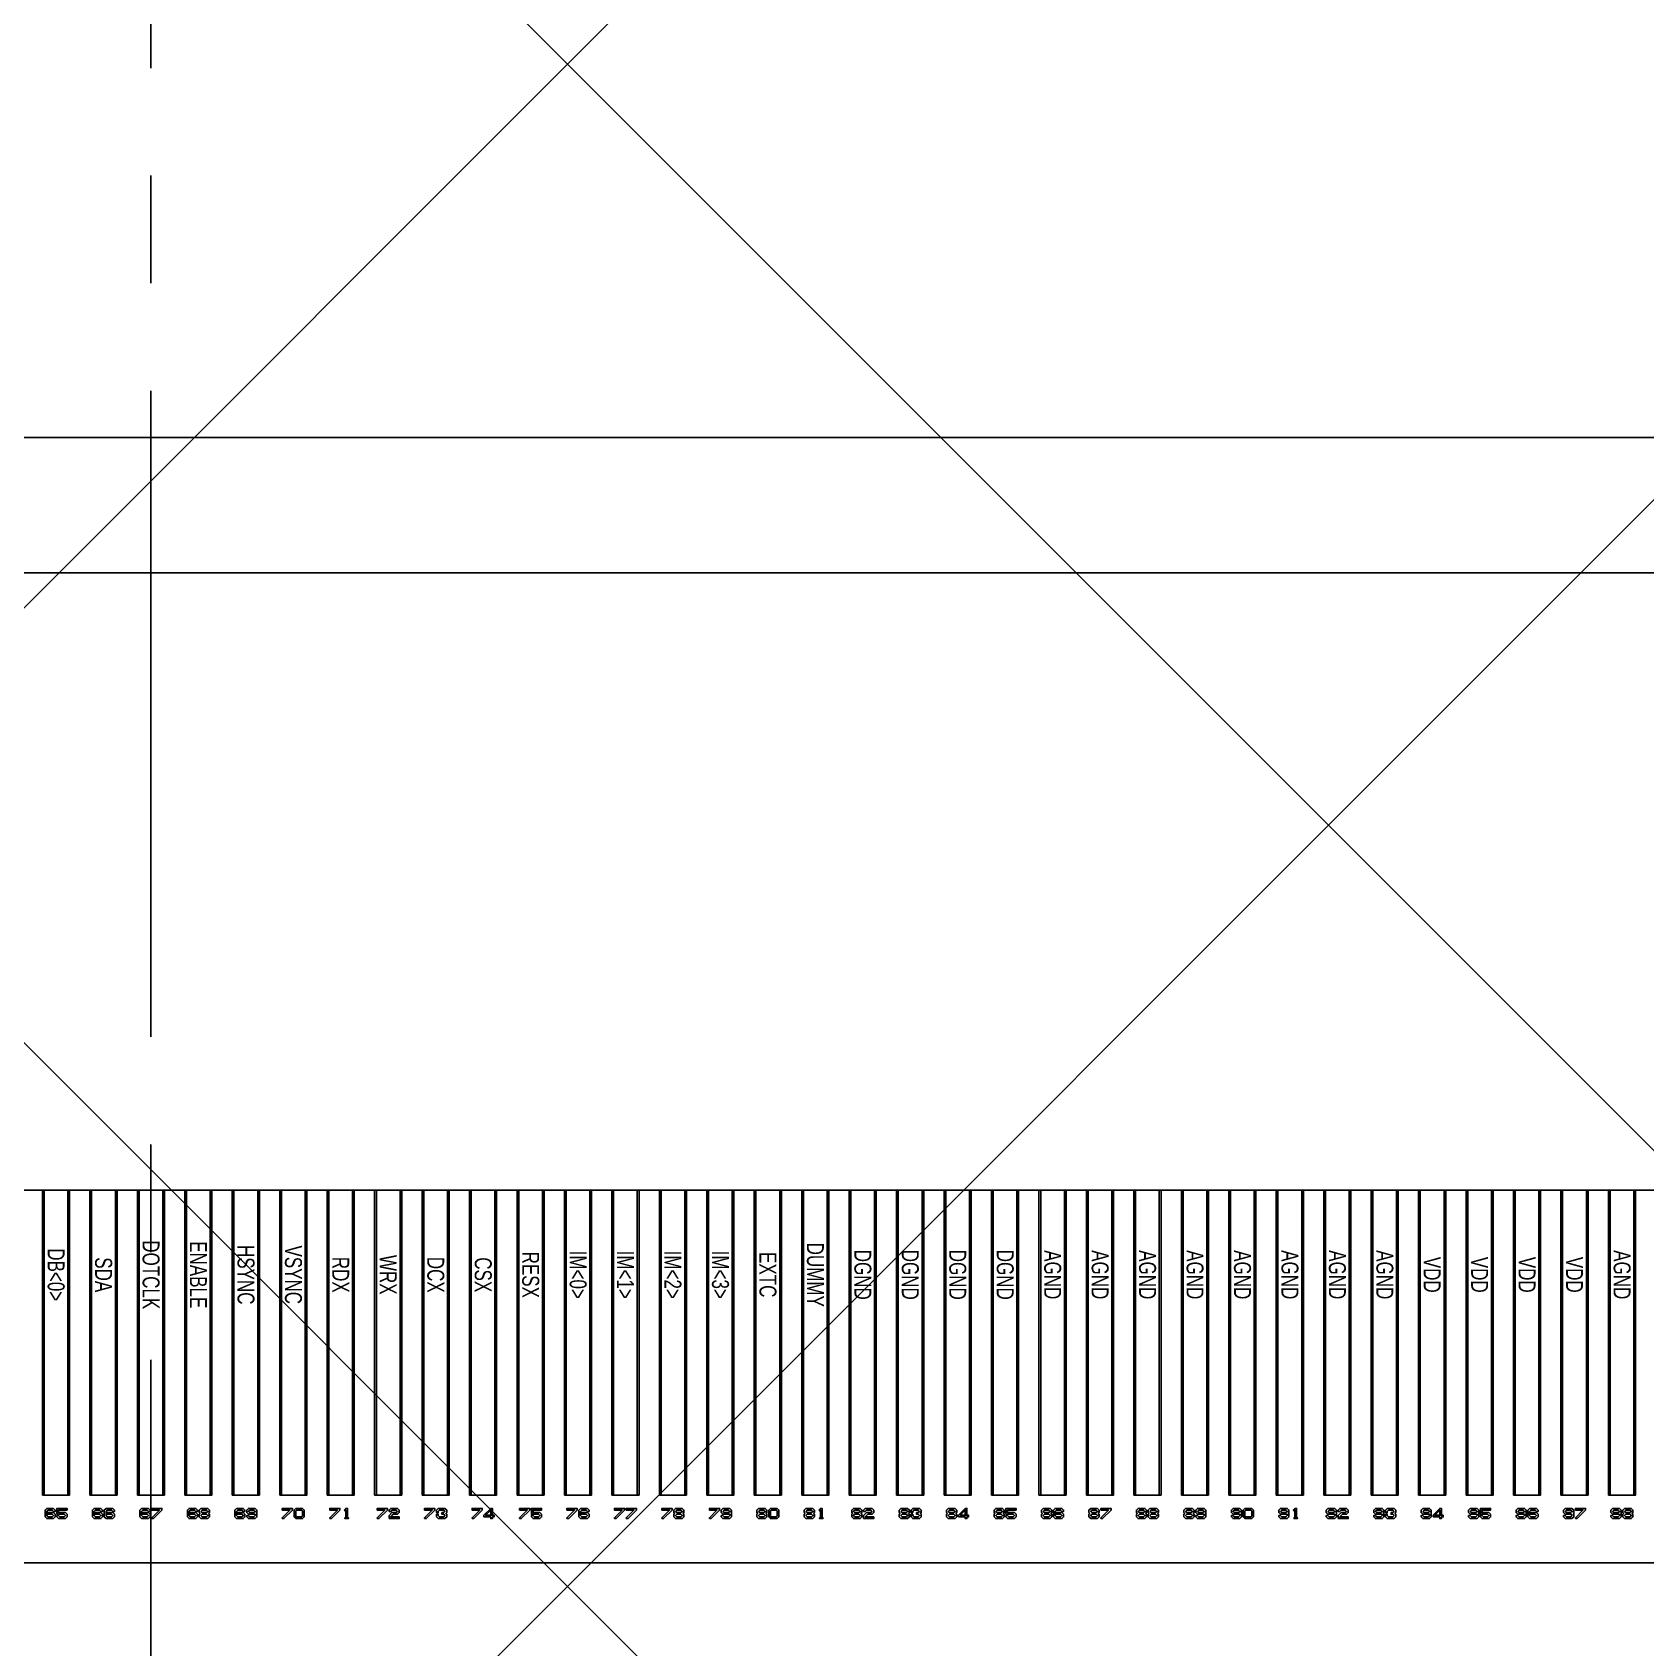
# Model space of a CAD drawing. Header units: millimetres. Extents: x 3586 to 4081, y -4200 to -3856.
# Drawn here: x 3683.934 to 3688.694, y -3998.638 to -3993.873 of the extents above; entities that cross this region are included whole.
import ezdxf

# ---------------------------------------------------------------- set-up
doc = ezdxf.new("R2010")
doc.units = ezdxf.units.MM
doc.linetypes.add('CENTER2', pattern=[28.575, 19.05, -3.175, 3.175, -3.175])
for name, color, linetype in [('CF_line.drawing', 12, 'Continuous'), ('CG', 6, 'Continuous'), ('FPC', 30, 'Continuous'), ('L122.drawing', 18, 'Continuous'), ('TFT_line.drawing', 11, 'Continuous'), ('中心线', 1, 'Continuous')]:
    doc.layers.add(name, color=color, linetype=linetype)
doc.styles.add('W0$254', font='simplex', dxfattribs={"width": 0.75})

# ---------------------------------------------------------------- blocks, each defined once
blk = doc.blocks.new('fpc_pad')
at = {"layer": 'TFT_line.drawing'}
blk.add_lwpolyline([(-40, -450), (40, -450), (40, 450), (-40, 450), (-40, -450)], close=True, dxfattribs=at)
blk = doc.blocks.new('*U35')
at = {"color": 2}
blk.add_lwpolyline([(-0.035, -0.45), (0.035, -0.45), (0.035, 0.45), (-0.035, 0.45)], close=True, dxfattribs=at)
blk = doc.blocks.new('*U36')
at = {"color": 0, "linetype": 'ByBlock', "lineweight": -2, "transparency": 16777216}
for p in [(8.96, 0), (9.1, 0), (9.24, 0), (9.38, 0), (9.52, 0), (9.66, 0), (9.8, 0), (9.94, 0), (10.08, 0), (10.22, 0), (10.36, 0), (10.5, 0), (10.64, 0), (10.78, 0), (10.92, 0), (11.06, 0), (11.2, 0), (11.34, 0), (11.48, 0), (11.62, 0), (11.76, 0), (11.9, 0), (12.04, 0), (12.18, 0), (12.32, 0), (12.46, 0), (12.6, 0), (12.74, 0), (12.88, 0), (13.02, 0), (13.16, 0), (13.3, 0), (13.44, 0), (13.58, 0)]:
    blk.add_blockref('*U35', p, dxfattribs=at)
blk = doc.blocks.new('daf')
at = {"color": 6}
blk.add_lwpolyline([(3620.324, -4154.5697), (3665.924, -4154.5697), (3665.924, -4094.3097), (3620.324, -4094.3097)], close=True, dxfattribs=at)
at = {"layer": 'CF_line.drawing', "color": 4}
blk.add_lwpolyline([(3620.024, -4154.9697), (3666.224, -4154.9697), (3666.224, -4094.0097), (3620.024, -4094.0097), (3620.024, -4154.9697)], close=True, dxfattribs=at)
at = {"layer": 'L122.drawing', "color": 4}
for points in [[(3642.8115, -4157.7538), (3642.8115, -4157.7338), (3642.8165, -4157.7288), (3642.8365, -4157.7288), (3642.8415, -4157.7338), (3642.8415, -4157.7376), (3642.8365, -4157.7376), (3642.8327, -4157.7338), (3642.8202, -4157.7338), (3642.8165, -4157.7376), (3642.8165, -4157.7501), (3642.8202, -4157.7538), (3642.8327, -4157.7538), (3642.8365, -4157.7501), (3642.8327, -4157.7463), (3642.8165, -4157.7463), (3642.8165, -4157.7413), (3642.8365, -4157.7413), (3642.8415, -4157.7463), (3642.8415, -4157.7538), (3642.8365, -4157.7588), (3642.8165, -4157.7588), (3642.8115, -4157.7538)], [(3642.8465, -4157.7538), (3642.8465, -4157.7501), (3642.8515, -4157.7501), (3642.8552, -4157.7538), (3642.8677, -4157.7538), (3642.8715, -4157.7501), (3642.8677, -4157.7463), (3642.8465, -4157.7463), (3642.8465, -4157.7288), (3642.8765, -4157.7288), (3642.8765, -4157.7338), (3642.8515, -4157.7338), (3642.8515, -4157.7413), (3642.8715, -4157.7413), (3642.8765, -4157.7463), (3642.8765, -4157.7538), (3642.8715, -4157.7588), (3642.8515, -4157.7588), (3642.8465, -4157.7538)], [(3642.9515, -4157.7538), (3642.9515, -4157.7338), (3642.9565, -4157.7288), (3642.9765, -4157.7288), (3642.9815, -4157.7338), (3642.9815, -4157.7376), (3642.9765, -4157.7376), (3642.9727, -4157.7338), (3642.9602, -4157.7338), (3642.9565, -4157.7376), (3642.9565, -4157.7501), (3642.9602, -4157.7538), (3642.9727, -4157.7538), (3642.9765, -4157.7501), (3642.9727, -4157.7463), (3642.9565, -4157.7463), (3642.9565, -4157.7413), (3642.9765, -4157.7413), (3642.9815, -4157.7463), (3642.9815, -4157.7538), (3642.9765, -4157.7588), (3642.9565, -4157.7588), (3642.9515, -4157.7538)], [(3642.9865, -4157.7538), (3642.9865, -4157.7338), (3642.9915, -4157.7288), (3643.0115, -4157.7288), (3643.0165, -4157.7338), (3643.0165, -4157.7376), (3643.0115, -4157.7376), (3643.0077, -4157.7338), (3642.9952, -4157.7338), (3642.9915, -4157.7376), (3642.9915, -4157.7501), (3642.9952, -4157.7538), (3643.0077, -4157.7538), (3643.0115, -4157.7501), (3643.0077, -4157.7463), (3642.9915, -4157.7463), (3642.9915, -4157.7413), (3643.0115, -4157.7413), (3643.0165, -4157.7463), (3643.0165, -4157.7538), (3643.0115, -4157.7588), (3642.9915, -4157.7588), (3642.9865, -4157.7538)], [(3643.0915, -4157.7538), (3643.0915, -4157.7338), (3643.0965, -4157.7288), (3643.1165, -4157.7288), (3643.1215, -4157.7338), (3643.1215, -4157.7376), (3643.1165, -4157.7376), (3643.1127, -4157.7338), (3643.1002, -4157.7338), (3643.0965, -4157.7376), (3643.0965, -4157.7501), (3643.1002, -4157.7538), (3643.1127, -4157.7538), (3643.1165, -4157.7501), (3643.1127, -4157.7463), (3643.0965, -4157.7463), (3643.0965, -4157.7413), (3643.1165, -4157.7413), (3643.1215, -4157.7463), (3643.1215, -4157.7538), (3643.1165, -4157.7588), (3643.0965, -4157.7588), (3643.0915, -4157.7538)], [(3643.1265, -4157.7588), (3643.1265, -4157.7563), (3643.149, -4157.7338), (3643.1265, -4157.7338), (3643.1265, -4157.7288), (3643.1565, -4157.7288), (3643.1565, -4157.7338), (3643.1315, -4157.7588), (3643.1265, -4157.7588)], [(3643.2315, -4157.7538), (3643.2315, -4157.7338), (3643.2365, -4157.7288), (3643.2565, -4157.7288), (3643.2615, -4157.7338), (3643.2615, -4157.7376), (3643.2565, -4157.7376), (3643.2527, -4157.7338), (3643.2402, -4157.7338), (3643.2365, -4157.7376), (3643.2365, -4157.7501), (3643.2402, -4157.7538), (3643.2527, -4157.7538), (3643.2565, -4157.7501), (3643.2527, -4157.7463), (3643.2365, -4157.7463), (3643.2365, -4157.7413), (3643.2565, -4157.7413), (3643.2615, -4157.7463), (3643.2615, -4157.7538), (3643.2565, -4157.7588), (3643.2365, -4157.7588), (3643.2315, -4157.7538)], [(3643.2665, -4157.7538), (3643.2665, -4157.7463), (3643.269, -4157.7438), (3643.2665, -4157.7413), (3643.2665, -4157.7338), (3643.2715, -4157.7288), (3643.2915, -4157.7288), (3643.2965, -4157.7338), (3643.2965, -4157.7376), (3643.2915, -4157.7376), (3643.2877, -4157.7338), (3643.2752, -4157.7338), (3643.2715, -4157.7376), (3643.2752, -4157.7413), (3643.2877, -4157.7413), (3643.2915, -4157.7376), (3643.2965, -4157.7376), (3643.2965, -4157.7413), (3643.294, -4157.7438), (3643.2965, -4157.7463), (3643.2965, -4157.7501), (3643.2915, -4157.7501), (3643.2877, -4157.7463), (3643.2752, -4157.7463), (3643.2715, -4157.7501), (3643.2752, -4157.7538), (3643.2877, -4157.7538), (3643.2915, -4157.7501), (3643.2965, -4157.7501), (3643.2965, -4157.7538), (3643.2915, -4157.7588), (3643.2715, -4157.7588), (3643.2665, -4157.7538)], [(3643.3715, -4157.7538), (3643.3715, -4157.7338), (3643.3765, -4157.7288), (3643.3965, -4157.7288), (3643.4015, -4157.7338), (3643.4015, -4157.7376), (3643.3965, -4157.7376), (3643.3927, -4157.7338), (3643.3802, -4157.7338), (3643.3765, -4157.7376), (3643.3765, -4157.7501), (3643.3802, -4157.7538), (3643.3927, -4157.7538), (3643.3965, -4157.7501), (3643.3927, -4157.7463), (3643.3765, -4157.7463), (3643.3765, -4157.7413), (3643.3965, -4157.7413), (3643.4015, -4157.7463), (3643.4015, -4157.7538), (3643.3965, -4157.7588), (3643.3765, -4157.7588), (3643.3715, -4157.7538)], [(3643.4065, -4157.7538), (3643.4065, -4157.7501), (3643.4115, -4157.7501), (3643.4152, -4157.7538), (3643.4277, -4157.7538), (3643.4315, -4157.7501), (3643.4315, -4157.7463), (3643.4115, -4157.7463), (3643.4065, -4157.7413), (3643.4065, -4157.7338), (3643.4115, -4157.7288), (3643.4315, -4157.7288), (3643.4365, -4157.7338), (3643.4365, -4157.7376), (3643.4315, -4157.7376), (3643.4277, -4157.7338), (3643.4152, -4157.7338), (3643.4115, -4157.7376), (3643.4152, -4157.7413), (3643.4277, -4157.7413), (3643.4315, -4157.7376), (3643.4365, -4157.7376), (3643.4365, -4157.7538), (3643.4315, -4157.7588), (3643.4115, -4157.7588), (3643.4065, -4157.7538)], [(3643.5115, -4157.7588), (3643.5115, -4157.7563), (3643.534, -4157.7338), (3643.5115, -4157.7338), (3643.5115, -4157.7288), (3643.5415, -4157.7288), (3643.5415, -4157.7338), (3643.5165, -4157.7588), (3643.5115, -4157.7588)], [(3643.5515, -4157.7588), (3643.5715, -4157.7588), (3643.5765, -4157.7538), (3643.5765, -4157.7338), (3643.5715, -4157.7288), (3643.5515, -4157.7288), (3643.5465, -4157.7338), (3643.5465, -4157.7538), (3643.5515, -4157.7588), (3643.5515, -4157.7363), (3643.554, -4157.7338), (3643.569, -4157.7338), (3643.5715, -4157.7363), (3643.5715, -4157.7513), (3643.569, -4157.7538), (3643.554, -4157.7538), (3643.5515, -4157.7513), (3643.5515, -4157.7588)], [(3643.6515, -4157.7588), (3643.6515, -4157.7563), (3643.674, -4157.7338), (3643.6515, -4157.7338), (3643.6515, -4157.7288), (3643.6815, -4157.7288), (3643.6815, -4157.7338), (3643.6565, -4157.7588), (3643.6515, -4157.7588)], [(3643.694, -4157.7338), (3643.699, -4157.7288), (3643.704, -4157.7288), (3643.704, -4157.7563), (3643.7065, -4157.7563), (3643.7065, -4157.7588), (3643.6965, -4157.7588), (3643.6965, -4157.7563), (3643.699, -4157.7563), (3643.699, -4157.7338), (3643.6965, -4157.7363), (3643.694, -4157.7338)], [(3643.7915, -4157.7588), (3643.7915, -4157.7563), (3643.814, -4157.7338), (3643.7915, -4157.7338), (3643.7915, -4157.7288), (3643.8215, -4157.7288), (3643.8215, -4157.7338), (3643.7965, -4157.7588), (3643.7915, -4157.7588)], [(3643.8265, -4157.7588), (3643.8265, -4157.7501), (3643.8352, -4157.7413), (3643.8477, -4157.7413), (3643.8515, -4157.7376), (3643.8477, -4157.7338), (3643.8352, -4157.7338), (3643.8315, -4157.7376), (3643.8265, -4157.7376), (3643.8265, -4157.7338), (3643.8315, -4157.7288), (3643.8515, -4157.7288), (3643.8565, -4157.7338), (3643.8565, -4157.7413), (3643.8515, -4157.7463), (3643.839, -4157.7463), (3643.8315, -4157.7538), (3643.8565, -4157.7538), (3643.8565, -4157.7588), (3643.8265, -4157.7588)], [(3643.9315, -4157.7588), (3643.9315, -4157.7563), (3643.954, -4157.7338), (3643.9315, -4157.7338), (3643.9315, -4157.7288), (3643.9615, -4157.7288), (3643.9615, -4157.7338), (3643.9365, -4157.7588), (3643.9315, -4157.7588)], [(3643.9665, -4157.7538), (3643.9665, -4157.7463), (3643.9715, -4157.7463), (3643.9715, -4157.7501), (3643.9752, -4157.7538), (3643.9877, -4157.7538), (3643.9915, -4157.7501), (3643.9877, -4157.7463), (3643.9827, -4157.7463), (3643.9827, -4157.7413), (3643.9877, -4157.7413), (3643.9915, -4157.7376), (3643.9877, -4157.7338), (3643.9752, -4157.7338), (3643.9715, -4157.7376), (3643.9715, -4157.7413), (3643.9665, -4157.7413), (3643.9665, -4157.7338), (3643.9715, -4157.7288), (3643.9915, -4157.7288), (3643.9965, -4157.7338), (3643.9965, -4157.7413), (3643.994, -4157.7438), (3643.9965, -4157.7463), (3643.9965, -4157.7538), (3643.9915, -4157.7588), (3643.9715, -4157.7588), (3643.9665, -4157.7538)], [(3644.0715, -4157.7588), (3644.0715, -4157.7563), (3644.094, -4157.7338), (3644.0715, -4157.7338), (3644.0715, -4157.7288), (3644.1015, -4157.7288), (3644.1015, -4157.7338), (3644.0765, -4157.7588), (3644.0715, -4157.7588)], [(3644.1065, -4157.7538), (3644.1065, -4157.7488), (3644.1265, -4157.7288), (3644.1315, -4157.7288), (3644.1315, -4157.7488), (3644.1265, -4157.7488), (3644.1265, -4157.7338), (3644.1115, -4157.7488), (3644.1365, -4157.7488), (3644.1365, -4157.7538), (3644.1315, -4157.7538), (3644.1315, -4157.7588), (3644.1265, -4157.7588), (3644.1265, -4157.7538), (3644.1065, -4157.7538)], [(3644.2115, -4157.7588), (3644.2115, -4157.7563), (3644.234, -4157.7338), (3644.2115, -4157.7338), (3644.2115, -4157.7288), (3644.2415, -4157.7288), (3644.2415, -4157.7338), (3644.2165, -4157.7588), (3644.2115, -4157.7588)], [(3644.2465, -4157.7538), (3644.2465, -4157.7501), (3644.2515, -4157.7501), (3644.2552, -4157.7538), (3644.2677, -4157.7538), (3644.2715, -4157.7501), (3644.2677, -4157.7463), (3644.2465, -4157.7463), (3644.2465, -4157.7288), (3644.2765, -4157.7288), (3644.2765, -4157.7338), (3644.2515, -4157.7338), (3644.2515, -4157.7413), (3644.2715, -4157.7413), (3644.2765, -4157.7463), (3644.2765, -4157.7538), (3644.2715, -4157.7588), (3644.2515, -4157.7588), (3644.2465, -4157.7538)], [(3644.3515, -4157.7588), (3644.3515, -4157.7563), (3644.374, -4157.7338), (3644.3515, -4157.7338), (3644.3515, -4157.7288), (3644.3815, -4157.7288), (3644.3815, -4157.7338), (3644.3565, -4157.7588), (3644.3515, -4157.7588)], [(3644.3865, -4157.7538), (3644.3865, -4157.7338), (3644.3915, -4157.7288), (3644.4115, -4157.7288), (3644.4165, -4157.7338), (3644.4165, -4157.7376), (3644.4115, -4157.7376), (3644.4077, -4157.7338), (3644.3952, -4157.7338), (3644.3915, -4157.7376), (3644.3915, -4157.7501), (3644.3952, -4157.7538), (3644.4077, -4157.7538), (3644.4115, -4157.7501), (3644.4077, -4157.7463), (3644.3915, -4157.7463), (3644.3915, -4157.7413), (3644.4115, -4157.7413), (3644.4165, -4157.7463), (3644.4165, -4157.7538), (3644.4115, -4157.7588), (3644.3915, -4157.7588), (3644.3865, -4157.7538)], [(3644.4915, -4157.7588), (3644.4915, -4157.7563), (3644.514, -4157.7338), (3644.4915, -4157.7338), (3644.4915, -4157.7288), (3644.5215, -4157.7288), (3644.5215, -4157.7338), (3644.4965, -4157.7588), (3644.4915, -4157.7588)], [(3644.5265, -4157.7588), (3644.5265, -4157.7563), (3644.549, -4157.7338), (3644.5265, -4157.7338), (3644.5265, -4157.7288), (3644.5565, -4157.7288), (3644.5565, -4157.7338), (3644.5315, -4157.7588), (3644.5265, -4157.7588)], [(3644.6315, -4157.7588), (3644.6315, -4157.7563), (3644.654, -4157.7338), (3644.6315, -4157.7338), (3644.6315, -4157.7288), (3644.6615, -4157.7288), (3644.6615, -4157.7338), (3644.6365, -4157.7588), (3644.6315, -4157.7588)], [(3644.6665, -4157.7538), (3644.6665, -4157.7463), (3644.669, -4157.7438), (3644.6665, -4157.7413), (3644.6665, -4157.7338), (3644.6715, -4157.7288), (3644.6915, -4157.7288), (3644.6965, -4157.7338), (3644.6965, -4157.7376), (3644.6915, -4157.7376), (3644.6877, -4157.7338), (3644.6752, -4157.7338), (3644.6715, -4157.7376), (3644.6752, -4157.7413), (3644.6877, -4157.7413), (3644.6915, -4157.7376), (3644.6965, -4157.7376), (3644.6965, -4157.7413), (3644.694, -4157.7438), (3644.6965, -4157.7463), (3644.6965, -4157.7501), (3644.6915, -4157.7501), (3644.6877, -4157.7463), (3644.6752, -4157.7463), (3644.6715, -4157.7501), (3644.6752, -4157.7538), (3644.6877, -4157.7538), (3644.6915, -4157.7501), (3644.6965, -4157.7501), (3644.6965, -4157.7538), (3644.6915, -4157.7588), (3644.6715, -4157.7588), (3644.6665, -4157.7538)], [(3644.7715, -4157.7588), (3644.7715, -4157.7563), (3644.794, -4157.7338), (3644.7715, -4157.7338), (3644.7715, -4157.7288), (3644.8015, -4157.7288), (3644.8015, -4157.7338), (3644.7765, -4157.7588), (3644.7715, -4157.7588)], [(3644.8065, -4157.7538), (3644.8065, -4157.7501), (3644.8115, -4157.7501), (3644.8152, -4157.7538), (3644.8277, -4157.7538), (3644.8315, -4157.7501), (3644.8315, -4157.7463), (3644.8115, -4157.7463), (3644.8065, -4157.7413), (3644.8065, -4157.7338), (3644.8115, -4157.7288), (3644.8315, -4157.7288), (3644.8365, -4157.7338), (3644.8365, -4157.7376), (3644.8315, -4157.7376), (3644.8277, -4157.7338), (3644.8152, -4157.7338), (3644.8115, -4157.7376), (3644.8152, -4157.7413), (3644.8277, -4157.7413), (3644.8315, -4157.7376), (3644.8365, -4157.7376), (3644.8365, -4157.7538), (3644.8315, -4157.7588), (3644.8115, -4157.7588), (3644.8065, -4157.7538)], [(3644.9115, -4157.7538), (3644.9115, -4157.7463), (3644.914, -4157.7438), (3644.9115, -4157.7413), (3644.9115, -4157.7338), (3644.9165, -4157.7288), (3644.9365, -4157.7288), (3644.9415, -4157.7338), (3644.9415, -4157.7376), (3644.9365, -4157.7376), (3644.9327, -4157.7338), (3644.9202, -4157.7338), (3644.9165, -4157.7376), (3644.9202, -4157.7413), (3644.9327, -4157.7413), (3644.9365, -4157.7376), (3644.9415, -4157.7376), (3644.9415, -4157.7413), (3644.939, -4157.7438), (3644.9415, -4157.7463), (3644.9415, -4157.7501), (3644.9365, -4157.7501), (3644.9327, -4157.7463), (3644.9202, -4157.7463), (3644.9165, -4157.7501), (3644.9202, -4157.7538), (3644.9327, -4157.7538), (3644.9365, -4157.7501), (3644.9415, -4157.7501), (3644.9415, -4157.7538), (3644.9365, -4157.7588), (3644.9165, -4157.7588), (3644.9115, -4157.7538)], [(3644.9515, -4157.7588), (3644.9715, -4157.7588), (3644.9765, -4157.7538), (3644.9765, -4157.7338), (3644.9715, -4157.7288), (3644.9515, -4157.7288), (3644.9465, -4157.7338), (3644.9465, -4157.7538), (3644.9515, -4157.7588), (3644.9515, -4157.7363), (3644.954, -4157.7338), (3644.969, -4157.7338), (3644.9715, -4157.7363), (3644.9715, -4157.7513), (3644.969, -4157.7538), (3644.954, -4157.7538), (3644.9515, -4157.7513), (3644.9515, -4157.7588)], [(3645.0515, -4157.7538), (3645.0515, -4157.7463), (3645.054, -4157.7438), (3645.0515, -4157.7413), (3645.0515, -4157.7338), (3645.0565, -4157.7288), (3645.0765, -4157.7288), (3645.0815, -4157.7338), (3645.0815, -4157.7376), (3645.0765, -4157.7376), (3645.0727, -4157.7338), (3645.0602, -4157.7338), (3645.0565, -4157.7376), (3645.0602, -4157.7413), (3645.0727, -4157.7413), (3645.0765, -4157.7376), (3645.0815, -4157.7376), (3645.0815, -4157.7413), (3645.079, -4157.7438), (3645.0815, -4157.7463), (3645.0815, -4157.7501), (3645.0765, -4157.7501), (3645.0727, -4157.7463), (3645.0602, -4157.7463), (3645.0565, -4157.7501), (3645.0602, -4157.7538), (3645.0727, -4157.7538), (3645.0765, -4157.7501), (3645.0815, -4157.7501), (3645.0815, -4157.7538), (3645.0765, -4157.7588), (3645.0565, -4157.7588), (3645.0515, -4157.7538)], [(3645.094, -4157.7338), (3645.099, -4157.7288), (3645.104, -4157.7288), (3645.104, -4157.7563), (3645.1065, -4157.7563), (3645.1065, -4157.7588), (3645.0965, -4157.7588), (3645.0965, -4157.7563), (3645.099, -4157.7563), (3645.099, -4157.7338), (3645.0965, -4157.7363), (3645.094, -4157.7338)], [(3645.1915, -4157.7538), (3645.1915, -4157.7463), (3645.194, -4157.7438), (3645.1915, -4157.7413), (3645.1915, -4157.7338), (3645.1965, -4157.7288), (3645.2165, -4157.7288), (3645.2215, -4157.7338), (3645.2215, -4157.7376), (3645.2165, -4157.7376), (3645.2127, -4157.7338), (3645.2002, -4157.7338), (3645.1965, -4157.7376), (3645.2002, -4157.7413), (3645.2127, -4157.7413), (3645.2165, -4157.7376), (3645.2215, -4157.7376), (3645.2215, -4157.7413), (3645.219, -4157.7438), (3645.2215, -4157.7463), (3645.2215, -4157.7501), (3645.2165, -4157.7501), (3645.2127, -4157.7463), (3645.2002, -4157.7463), (3645.1965, -4157.7501), (3645.2002, -4157.7538), (3645.2127, -4157.7538), (3645.2165, -4157.7501), (3645.2215, -4157.7501), (3645.2215, -4157.7538), (3645.2165, -4157.7588), (3645.1965, -4157.7588), (3645.1915, -4157.7538)], [(3645.2265, -4157.7588), (3645.2265, -4157.7501), (3645.2352, -4157.7413), (3645.2477, -4157.7413), (3645.2515, -4157.7376), (3645.2477, -4157.7338), (3645.2352, -4157.7338), (3645.2315, -4157.7376), (3645.2265, -4157.7376), (3645.2265, -4157.7338), (3645.2315, -4157.7288), (3645.2515, -4157.7288), (3645.2565, -4157.7338), (3645.2565, -4157.7413), (3645.2515, -4157.7463), (3645.239, -4157.7463), (3645.2315, -4157.7538), (3645.2565, -4157.7538), (3645.2565, -4157.7588), (3645.2265, -4157.7588)], [(3645.3315, -4157.7538), (3645.3315, -4157.7463), (3645.334, -4157.7438), (3645.3315, -4157.7413), (3645.3315, -4157.7338), (3645.3365, -4157.7288), (3645.3565, -4157.7288), (3645.3615, -4157.7338), (3645.3615, -4157.7376), (3645.3565, -4157.7376), (3645.3527, -4157.7338), (3645.3402, -4157.7338), (3645.3365, -4157.7376), (3645.3402, -4157.7413), (3645.3527, -4157.7413), (3645.3565, -4157.7376), (3645.3615, -4157.7376), (3645.3615, -4157.7413), (3645.359, -4157.7438), (3645.3615, -4157.7463), (3645.3615, -4157.7501), (3645.3565, -4157.7501), (3645.3527, -4157.7463), (3645.3402, -4157.7463), (3645.3365, -4157.7501), (3645.3402, -4157.7538), (3645.3527, -4157.7538), (3645.3565, -4157.7501), (3645.3615, -4157.7501), (3645.3615, -4157.7538), (3645.3565, -4157.7588), (3645.3365, -4157.7588), (3645.3315, -4157.7538)], [(3645.3665, -4157.7538), (3645.3665, -4157.7463), (3645.3715, -4157.7463), (3645.3715, -4157.7501), (3645.3752, -4157.7538), (3645.3877, -4157.7538), (3645.3915, -4157.7501), (3645.3877, -4157.7463), (3645.3827, -4157.7463), (3645.3827, -4157.7413), (3645.3877, -4157.7413), (3645.3915, -4157.7376), (3645.3877, -4157.7338), (3645.3752, -4157.7338), (3645.3715, -4157.7376), (3645.3715, -4157.7413), (3645.3665, -4157.7413), (3645.3665, -4157.7338), (3645.3715, -4157.7288), (3645.3915, -4157.7288), (3645.3965, -4157.7338), (3645.3965, -4157.7413), (3645.394, -4157.7438), (3645.3965, -4157.7463), (3645.3965, -4157.7538), (3645.3915, -4157.7588), (3645.3715, -4157.7588), (3645.3665, -4157.7538)], [(3645.4715, -4157.7538), (3645.4715, -4157.7463), (3645.474, -4157.7438), (3645.4715, -4157.7413), (3645.4715, -4157.7338), (3645.4765, -4157.7288), (3645.4965, -4157.7288), (3645.5015, -4157.7338), (3645.5015, -4157.7376), (3645.4965, -4157.7376), (3645.4927, -4157.7338), (3645.4802, -4157.7338), (3645.4765, -4157.7376), (3645.4802, -4157.7413), (3645.4927, -4157.7413), (3645.4965, -4157.7376), (3645.5015, -4157.7376), (3645.5015, -4157.7413), (3645.499, -4157.7438), (3645.5015, -4157.7463), (3645.5015, -4157.7501), (3645.4965, -4157.7501), (3645.4927, -4157.7463), (3645.4802, -4157.7463), (3645.4765, -4157.7501), (3645.4802, -4157.7538), (3645.4927, -4157.7538), (3645.4965, -4157.7501), (3645.5015, -4157.7501), (3645.5015, -4157.7538), (3645.4965, -4157.7588), (3645.4765, -4157.7588), (3645.4715, -4157.7538)], [(3645.5065, -4157.7538), (3645.5065, -4157.7488), (3645.5265, -4157.7288), (3645.5315, -4157.7288), (3645.5315, -4157.7488), (3645.5265, -4157.7488), (3645.5265, -4157.7338), (3645.5115, -4157.7488), (3645.5365, -4157.7488), (3645.5365, -4157.7538), (3645.5315, -4157.7538), (3645.5315, -4157.7588), (3645.5265, -4157.7588), (3645.5265, -4157.7538), (3645.5065, -4157.7538)], [(3645.6115, -4157.7538), (3645.6115, -4157.7463), (3645.614, -4157.7438), (3645.6115, -4157.7413), (3645.6115, -4157.7338), (3645.6165, -4157.7288), (3645.6365, -4157.7288), (3645.6415, -4157.7338), (3645.6415, -4157.7376), (3645.6365, -4157.7376), (3645.6327, -4157.7338), (3645.6202, -4157.7338), (3645.6165, -4157.7376), (3645.6202, -4157.7413), (3645.6327, -4157.7413), (3645.6365, -4157.7376), (3645.6415, -4157.7376), (3645.6415, -4157.7413), (3645.639, -4157.7438), (3645.6415, -4157.7463), (3645.6415, -4157.7501), (3645.6365, -4157.7501), (3645.6327, -4157.7463), (3645.6202, -4157.7463), (3645.6165, -4157.7501), (3645.6202, -4157.7538), (3645.6327, -4157.7538), (3645.6365, -4157.7501), (3645.6415, -4157.7501), (3645.6415, -4157.7538), (3645.6365, -4157.7588), (3645.6165, -4157.7588), (3645.6115, -4157.7538)], [(3645.6465, -4157.7538), (3645.6465, -4157.7501), (3645.6515, -4157.7501), (3645.6552, -4157.7538), (3645.6677, -4157.7538), (3645.6715, -4157.7501), (3645.6677, -4157.7463), (3645.6465, -4157.7463), (3645.6465, -4157.7288), (3645.6765, -4157.7288), (3645.6765, -4157.7338), (3645.6515, -4157.7338), (3645.6515, -4157.7413), (3645.6715, -4157.7413), (3645.6765, -4157.7463), (3645.6765, -4157.7538), (3645.6715, -4157.7588), (3645.6515, -4157.7588), (3645.6465, -4157.7538)], [(3645.7515, -4157.7538), (3645.7515, -4157.7463), (3645.754, -4157.7438), (3645.7515, -4157.7413), (3645.7515, -4157.7338), (3645.7565, -4157.7288), (3645.7765, -4157.7288), (3645.7815, -4157.7338), (3645.7815, -4157.7376), (3645.7765, -4157.7376), (3645.7727, -4157.7338), (3645.7602, -4157.7338), (3645.7565, -4157.7376), (3645.7602, -4157.7413), (3645.7727, -4157.7413), (3645.7765, -4157.7376), (3645.7815, -4157.7376), (3645.7815, -4157.7413), (3645.779, -4157.7438), (3645.7815, -4157.7463), (3645.7815, -4157.7501), (3645.7765, -4157.7501), (3645.7727, -4157.7463), (3645.7602, -4157.7463), (3645.7565, -4157.7501), (3645.7602, -4157.7538), (3645.7727, -4157.7538), (3645.7765, -4157.7501), (3645.7815, -4157.7501), (3645.7815, -4157.7538), (3645.7765, -4157.7588), (3645.7565, -4157.7588), (3645.7515, -4157.7538)], [(3645.7865, -4157.7538), (3645.7865, -4157.7338), (3645.7915, -4157.7288), (3645.8115, -4157.7288), (3645.8165, -4157.7338), (3645.8165, -4157.7376), (3645.8115, -4157.7376), (3645.8077, -4157.7338), (3645.7952, -4157.7338), (3645.7915, -4157.7376), (3645.7915, -4157.7501), (3645.7952, -4157.7538), (3645.8077, -4157.7538), (3645.8115, -4157.7501), (3645.8077, -4157.7463), (3645.7915, -4157.7463), (3645.7915, -4157.7413), (3645.8115, -4157.7413), (3645.8165, -4157.7463), (3645.8165, -4157.7538), (3645.8115, -4157.7588), (3645.7915, -4157.7588), (3645.7865, -4157.7538)], [(3645.8915, -4157.7538), (3645.8915, -4157.7463), (3645.894, -4157.7438), (3645.8915, -4157.7413), (3645.8915, -4157.7338), (3645.8965, -4157.7288), (3645.9165, -4157.7288), (3645.9215, -4157.7338), (3645.9215, -4157.7376), (3645.9165, -4157.7376), (3645.9127, -4157.7338), (3645.9002, -4157.7338), (3645.8965, -4157.7376), (3645.9002, -4157.7413), (3645.9127, -4157.7413), (3645.9165, -4157.7376), (3645.9215, -4157.7376), (3645.9215, -4157.7413), (3645.919, -4157.7438), (3645.9215, -4157.7463), (3645.9215, -4157.7501), (3645.9165, -4157.7501), (3645.9127, -4157.7463), (3645.9002, -4157.7463), (3645.8965, -4157.7501), (3645.9002, -4157.7538), (3645.9127, -4157.7538), (3645.9165, -4157.7501), (3645.9215, -4157.7501), (3645.9215, -4157.7538), (3645.9165, -4157.7588), (3645.8965, -4157.7588), (3645.8915, -4157.7538)], [(3645.9265, -4157.7588), (3645.9265, -4157.7563), (3645.949, -4157.7338), (3645.9265, -4157.7338), (3645.9265, -4157.7288), (3645.9565, -4157.7288), (3645.9565, -4157.7338), (3645.9315, -4157.7588), (3645.9265, -4157.7588)], [(3646.0315, -4157.7538), (3646.0315, -4157.7463), (3646.034, -4157.7438), (3646.0315, -4157.7413), (3646.0315, -4157.7338), (3646.0365, -4157.7288), (3646.0565, -4157.7288), (3646.0615, -4157.7338), (3646.0615, -4157.7376), (3646.0565, -4157.7376), (3646.0527, -4157.7338), (3646.0402, -4157.7338), (3646.0365, -4157.7376), (3646.0402, -4157.7413), (3646.0527, -4157.7413), (3646.0565, -4157.7376), (3646.0615, -4157.7376), (3646.0615, -4157.7413), (3646.059, -4157.7438), (3646.0615, -4157.7463), (3646.0615, -4157.7501), (3646.0565, -4157.7501), (3646.0527, -4157.7463), (3646.0402, -4157.7463), (3646.0365, -4157.7501), (3646.0402, -4157.7538), (3646.0527, -4157.7538), (3646.0565, -4157.7501), (3646.0615, -4157.7501), (3646.0615, -4157.7538), (3646.0565, -4157.7588), (3646.0365, -4157.7588), (3646.0315, -4157.7538)], [(3646.0665, -4157.7538), (3646.0665, -4157.7463), (3646.069, -4157.7438), (3646.0665, -4157.7413), (3646.0665, -4157.7338), (3646.0715, -4157.7288), (3646.0915, -4157.7288), (3646.0965, -4157.7338), (3646.0965, -4157.7376), (3646.0915, -4157.7376), (3646.0877, -4157.7338), (3646.0752, -4157.7338), (3646.0715, -4157.7376), (3646.0752, -4157.7413), (3646.0877, -4157.7413), (3646.0915, -4157.7376), (3646.0965, -4157.7376), (3646.0965, -4157.7413), (3646.094, -4157.7438), (3646.0965, -4157.7463), (3646.0965, -4157.7501), (3646.0915, -4157.7501), (3646.0877, -4157.7463), (3646.0752, -4157.7463), (3646.0715, -4157.7501), (3646.0752, -4157.7538), (3646.0877, -4157.7538), (3646.0915, -4157.7501), (3646.0965, -4157.7501), (3646.0965, -4157.7538), (3646.0915, -4157.7588), (3646.0715, -4157.7588), (3646.0665, -4157.7538)], [(3646.1715, -4157.7538), (3646.1715, -4157.7463), (3646.174, -4157.7438), (3646.1715, -4157.7413), (3646.1715, -4157.7338), (3646.1765, -4157.7288), (3646.1965, -4157.7288), (3646.2015, -4157.7338), (3646.2015, -4157.7376), (3646.1965, -4157.7376), (3646.1927, -4157.7338), (3646.1802, -4157.7338), (3646.1765, -4157.7376), (3646.1802, -4157.7413), (3646.1927, -4157.7413), (3646.1965, -4157.7376), (3646.2015, -4157.7376), (3646.2015, -4157.7413), (3646.199, -4157.7438), (3646.2015, -4157.7463), (3646.2015, -4157.7501), (3646.1965, -4157.7501), (3646.1927, -4157.7463), (3646.1802, -4157.7463), (3646.1765, -4157.7501), (3646.1802, -4157.7538), (3646.1927, -4157.7538), (3646.1965, -4157.7501), (3646.2015, -4157.7501), (3646.2015, -4157.7538), (3646.1965, -4157.7588), (3646.1765, -4157.7588), (3646.1715, -4157.7538)], [(3646.2065, -4157.7538), (3646.2065, -4157.7501), (3646.2115, -4157.7501), (3646.2152, -4157.7538), (3646.2277, -4157.7538), (3646.2315, -4157.7501), (3646.2315, -4157.7463), (3646.2115, -4157.7463), (3646.2065, -4157.7413), (3646.2065, -4157.7338), (3646.2115, -4157.7288), (3646.2315, -4157.7288), (3646.2365, -4157.7338), (3646.2365, -4157.7376), (3646.2315, -4157.7376), (3646.2277, -4157.7338), (3646.2152, -4157.7338), (3646.2115, -4157.7376), (3646.2152, -4157.7413), (3646.2277, -4157.7413), (3646.2315, -4157.7376), (3646.2365, -4157.7376), (3646.2365, -4157.7538), (3646.2315, -4157.7588), (3646.2115, -4157.7588), (3646.2065, -4157.7538)], [(3646.3115, -4157.7538), (3646.3115, -4157.7501), (3646.3165, -4157.7501), (3646.3202, -4157.7538), (3646.3327, -4157.7538), (3646.3365, -4157.7501), (3646.3365, -4157.7463), (3646.3165, -4157.7463), (3646.3115, -4157.7413), (3646.3115, -4157.7338), (3646.3165, -4157.7288), (3646.3365, -4157.7288), (3646.3415, -4157.7338), (3646.3415, -4157.7376), (3646.3365, -4157.7376), (3646.3327, -4157.7338), (3646.3202, -4157.7338), (3646.3165, -4157.7376), (3646.3202, -4157.7413), (3646.3327, -4157.7413), (3646.3365, -4157.7376), (3646.3415, -4157.7376), (3646.3415, -4157.7538), (3646.3365, -4157.7588), (3646.3165, -4157.7588), (3646.3115, -4157.7538)], [(3646.3515, -4157.7588), (3646.3715, -4157.7588), (3646.3765, -4157.7538), (3646.3765, -4157.7338), (3646.3715, -4157.7288), (3646.3515, -4157.7288), (3646.3465, -4157.7338), (3646.3465, -4157.7538), (3646.3515, -4157.7588), (3646.3515, -4157.7363), (3646.354, -4157.7338), (3646.369, -4157.7338), (3646.3715, -4157.7363), (3646.3715, -4157.7513), (3646.369, -4157.7538), (3646.354, -4157.7538), (3646.3515, -4157.7513), (3646.3515, -4157.7588)], [(3646.4515, -4157.7538), (3646.4515, -4157.7501), (3646.4565, -4157.7501), (3646.4602, -4157.7538), (3646.4727, -4157.7538), (3646.4765, -4157.7501), (3646.4765, -4157.7463), (3646.4565, -4157.7463), (3646.4515, -4157.7413), (3646.4515, -4157.7338), (3646.4565, -4157.7288), (3646.4765, -4157.7288), (3646.4815, -4157.7338), (3646.4815, -4157.7376), (3646.4765, -4157.7376), (3646.4727, -4157.7338), (3646.4602, -4157.7338), (3646.4565, -4157.7376), (3646.4602, -4157.7413), (3646.4727, -4157.7413), (3646.4765, -4157.7376), (3646.4815, -4157.7376), (3646.4815, -4157.7538), (3646.4765, -4157.7588), (3646.4565, -4157.7588), (3646.4515, -4157.7538)], [(3646.494, -4157.7338), (3646.499, -4157.7288), (3646.504, -4157.7288), (3646.504, -4157.7563), (3646.5065, -4157.7563), (3646.5065, -4157.7588), (3646.4965, -4157.7588), (3646.4965, -4157.7563), (3646.499, -4157.7563), (3646.499, -4157.7338), (3646.4965, -4157.7363), (3646.494, -4157.7338)], [(3646.5915, -4157.7538), (3646.5915, -4157.7501), (3646.5965, -4157.7501), (3646.6002, -4157.7538), (3646.6127, -4157.7538), (3646.6165, -4157.7501), (3646.6165, -4157.7463), (3646.5965, -4157.7463), (3646.5915, -4157.7413), (3646.5915, -4157.7338), (3646.5965, -4157.7288), (3646.6165, -4157.7288), (3646.6215, -4157.7338), (3646.6215, -4157.7376), (3646.6165, -4157.7376), (3646.6127, -4157.7338), (3646.6002, -4157.7338), (3646.5965, -4157.7376), (3646.6002, -4157.7413), (3646.6127, -4157.7413), (3646.6165, -4157.7376), (3646.6215, -4157.7376), (3646.6215, -4157.7538), (3646.6165, -4157.7588), (3646.5965, -4157.7588), (3646.5915, -4157.7538)], [(3646.6265, -4157.7588), (3646.6265, -4157.7501), (3646.6352, -4157.7413), (3646.6477, -4157.7413), (3646.6515, -4157.7376), (3646.6477, -4157.7338), (3646.6352, -4157.7338), (3646.6315, -4157.7376), (3646.6265, -4157.7376), (3646.6265, -4157.7338), (3646.6315, -4157.7288), (3646.6515, -4157.7288), (3646.6565, -4157.7338), (3646.6565, -4157.7413), (3646.6515, -4157.7463), (3646.639, -4157.7463), (3646.6315, -4157.7538), (3646.6565, -4157.7538), (3646.6565, -4157.7588), (3646.6265, -4157.7588)], [(3646.7315, -4157.7538), (3646.7315, -4157.7501), (3646.7365, -4157.7501), (3646.7402, -4157.7538), (3646.7527, -4157.7538), (3646.7565, -4157.7501), (3646.7565, -4157.7463), (3646.7365, -4157.7463), (3646.7315, -4157.7413), (3646.7315, -4157.7338), (3646.7365, -4157.7288), (3646.7565, -4157.7288), (3646.7615, -4157.7338), (3646.7615, -4157.7376), (3646.7565, -4157.7376), (3646.7527, -4157.7338), (3646.7402, -4157.7338), (3646.7365, -4157.7376), (3646.7402, -4157.7413), (3646.7527, -4157.7413), (3646.7565, -4157.7376), (3646.7615, -4157.7376), (3646.7615, -4157.7538), (3646.7565, -4157.7588), (3646.7365, -4157.7588), (3646.7315, -4157.7538)], [(3646.7665, -4157.7538), (3646.7665, -4157.7463), (3646.7715, -4157.7463), (3646.7715, -4157.7501), (3646.7752, -4157.7538), (3646.7877, -4157.7538), (3646.7915, -4157.7501), (3646.7877, -4157.7463), (3646.7827, -4157.7463), (3646.7827, -4157.7413), (3646.7877, -4157.7413), (3646.7915, -4157.7376), (3646.7877, -4157.7338), (3646.7752, -4157.7338), (3646.7715, -4157.7376), (3646.7715, -4157.7413), (3646.7665, -4157.7413), (3646.7665, -4157.7338), (3646.7715, -4157.7288), (3646.7915, -4157.7288), (3646.7965, -4157.7338), (3646.7965, -4157.7413), (3646.794, -4157.7438), (3646.7965, -4157.7463), (3646.7965, -4157.7538), (3646.7915, -4157.7588), (3646.7715, -4157.7588), (3646.7665, -4157.7538)], [(3646.8715, -4157.7538), (3646.8715, -4157.7501), (3646.8765, -4157.7501), (3646.8802, -4157.7538), (3646.8927, -4157.7538), (3646.8965, -4157.7501), (3646.8965, -4157.7463), (3646.8765, -4157.7463), (3646.8715, -4157.7413), (3646.8715, -4157.7338), (3646.8765, -4157.7288), (3646.8965, -4157.7288), (3646.9015, -4157.7338), (3646.9015, -4157.7376), (3646.8965, -4157.7376), (3646.8927, -4157.7338), (3646.8802, -4157.7338), (3646.8765, -4157.7376), (3646.8802, -4157.7413), (3646.8927, -4157.7413), (3646.8965, -4157.7376), (3646.9015, -4157.7376), (3646.9015, -4157.7538), (3646.8965, -4157.7588), (3646.8765, -4157.7588), (3646.8715, -4157.7538)], [(3646.9065, -4157.7538), (3646.9065, -4157.7488), (3646.9265, -4157.7288), (3646.9315, -4157.7288), (3646.9315, -4157.7488), (3646.9265, -4157.7488), (3646.9265, -4157.7338), (3646.9115, -4157.7488), (3646.9365, -4157.7488), (3646.9365, -4157.7538), (3646.9315, -4157.7538), (3646.9315, -4157.7588), (3646.9265, -4157.7588), (3646.9265, -4157.7538), (3646.9065, -4157.7538)], [(3647.0115, -4157.7538), (3647.0115, -4157.7501), (3647.0165, -4157.7501), (3647.0202, -4157.7538), (3647.0327, -4157.7538), (3647.0365, -4157.7501), (3647.0365, -4157.7463), (3647.0165, -4157.7463), (3647.0115, -4157.7413), (3647.0115, -4157.7338), (3647.0165, -4157.7288), (3647.0365, -4157.7288), (3647.0415, -4157.7338), (3647.0415, -4157.7376), (3647.0365, -4157.7376), (3647.0327, -4157.7338), (3647.0202, -4157.7338), (3647.0165, -4157.7376), (3647.0202, -4157.7413), (3647.0327, -4157.7413), (3647.0365, -4157.7376), (3647.0415, -4157.7376), (3647.0415, -4157.7538), (3647.0365, -4157.7588), (3647.0165, -4157.7588), (3647.0115, -4157.7538)], [(3647.0465, -4157.7538), (3647.0465, -4157.7501), (3647.0515, -4157.7501), (3647.0552, -4157.7538), (3647.0677, -4157.7538), (3647.0715, -4157.7501), (3647.0677, -4157.7463), (3647.0465, -4157.7463), (3647.0465, -4157.7288), (3647.0765, -4157.7288), (3647.0765, -4157.7338), (3647.0515, -4157.7338), (3647.0515, -4157.7413), (3647.0715, -4157.7413), (3647.0765, -4157.7463), (3647.0765, -4157.7538), (3647.0715, -4157.7588), (3647.0515, -4157.7588), (3647.0465, -4157.7538)], [(3647.1515, -4157.7538), (3647.1515, -4157.7501), (3647.1565, -4157.7501), (3647.1602, -4157.7538), (3647.1727, -4157.7538), (3647.1765, -4157.7501), (3647.1765, -4157.7463), (3647.1565, -4157.7463), (3647.1515, -4157.7413), (3647.1515, -4157.7338), (3647.1565, -4157.7288), (3647.1765, -4157.7288), (3647.1815, -4157.7338), (3647.1815, -4157.7376), (3647.1765, -4157.7376), (3647.1727, -4157.7338), (3647.1602, -4157.7338), (3647.1565, -4157.7376), (3647.1602, -4157.7413), (3647.1727, -4157.7413), (3647.1765, -4157.7376), (3647.1815, -4157.7376), (3647.1815, -4157.7538), (3647.1765, -4157.7588), (3647.1565, -4157.7588), (3647.1515, -4157.7538)], [(3647.1865, -4157.7538), (3647.1865, -4157.7338), (3647.1915, -4157.7288), (3647.2115, -4157.7288), (3647.2165, -4157.7338), (3647.2165, -4157.7376), (3647.2115, -4157.7376), (3647.2077, -4157.7338), (3647.1952, -4157.7338), (3647.1915, -4157.7376), (3647.1915, -4157.7501), (3647.1952, -4157.7538), (3647.2077, -4157.7538), (3647.2115, -4157.7501), (3647.2077, -4157.7463), (3647.1915, -4157.7463), (3647.1915, -4157.7413), (3647.2115, -4157.7413), (3647.2165, -4157.7463), (3647.2165, -4157.7538), (3647.2115, -4157.7588), (3647.1915, -4157.7588), (3647.1865, -4157.7538)], [(3647.2915, -4157.7538), (3647.2915, -4157.7501), (3647.2965, -4157.7501), (3647.3002, -4157.7538), (3647.3127, -4157.7538), (3647.3165, -4157.7501), (3647.3165, -4157.7463), (3647.2965, -4157.7463), (3647.2915, -4157.7413), (3647.2915, -4157.7338), (3647.2965, -4157.7288), (3647.3165, -4157.7288), (3647.3215, -4157.7338), (3647.3215, -4157.7376), (3647.3165, -4157.7376), (3647.3127, -4157.7338), (3647.3002, -4157.7338), (3647.2965, -4157.7376), (3647.3002, -4157.7413), (3647.3127, -4157.7413), (3647.3165, -4157.7376), (3647.3215, -4157.7376), (3647.3215, -4157.7538), (3647.3165, -4157.7588), (3647.2965, -4157.7588), (3647.2915, -4157.7538)], [(3647.3265, -4157.7588), (3647.3265, -4157.7563), (3647.349, -4157.7338), (3647.3265, -4157.7338), (3647.3265, -4157.7288), (3647.3565, -4157.7288), (3647.3565, -4157.7338), (3647.3315, -4157.7588), (3647.3265, -4157.7588)], [(3647.4315, -4157.7538), (3647.4315, -4157.7501), (3647.4365, -4157.7501), (3647.4402, -4157.7538), (3647.4527, -4157.7538), (3647.4565, -4157.7501), (3647.4565, -4157.7463), (3647.4365, -4157.7463), (3647.4315, -4157.7413), (3647.4315, -4157.7338), (3647.4365, -4157.7288), (3647.4565, -4157.7288), (3647.4615, -4157.7338), (3647.4615, -4157.7376), (3647.4565, -4157.7376), (3647.4527, -4157.7338), (3647.4402, -4157.7338), (3647.4365, -4157.7376), (3647.4402, -4157.7413), (3647.4527, -4157.7413), (3647.4565, -4157.7376), (3647.4615, -4157.7376), (3647.4615, -4157.7538), (3647.4565, -4157.7588), (3647.4365, -4157.7588), (3647.4315, -4157.7538)], [(3647.4665, -4157.7538), (3647.4665, -4157.7463), (3647.469, -4157.7438), (3647.4665, -4157.7413), (3647.4665, -4157.7338), (3647.4715, -4157.7288), (3647.4915, -4157.7288), (3647.4965, -4157.7338), (3647.4965, -4157.7376), (3647.4915, -4157.7376), (3647.4877, -4157.7338), (3647.4752, -4157.7338), (3647.4715, -4157.7376), (3647.4752, -4157.7413), (3647.4877, -4157.7413), (3647.4915, -4157.7376), (3647.4965, -4157.7376), (3647.4965, -4157.7413), (3647.494, -4157.7438), (3647.4965, -4157.7463), (3647.4965, -4157.7501), (3647.4915, -4157.7501), (3647.4877, -4157.7463), (3647.4752, -4157.7463), (3647.4715, -4157.7501), (3647.4752, -4157.7538), (3647.4877, -4157.7538), (3647.4915, -4157.7501), (3647.4965, -4157.7501), (3647.4965, -4157.7538), (3647.4915, -4157.7588), (3647.4715, -4157.7588), (3647.4665, -4157.7538)]]:
    blk.add_lwpolyline(points, close=True, dxfattribs=at)
at = {"layer": 'TFT_line.drawing', "color": 4}
blk.add_lwpolyline([(3620.024, -4157.8897), (3666.224, -4157.8897), (3666.224, -4094.0097), (3620.024, -4094.0097), (3620.024, -4157.8897)], close=True, dxfattribs=at)
at = {"color": 30}
blk.add_blockref('*U36', (3633.884, -4157.2397), dxfattribs=at)
at = {"color": 4, "xscale": 0.001, "yscale": 0.001, "zscale": 0.001, "row_count": 1, "column_count": 128, "row_spacing": 0.901, "column_spacing": 0.14}
blk.add_blockref('fpc_pad', (3634.304, -4157.2397), dxfattribs=at)
at = {"layer": 'L122.drawing', "color": 4, "char_height": 0.05, "attachment_point": 5, "rotation": 270, "style": 'W0$254'}
for s, insert, width in [('{\\froman|b0|i0|c0|p49;DOTCLK}', (3643.124, -4157.0397), 0.29525), ('{\\froman|b0|i0|c0|p49;ENABLE}', (3643.264, -4157.0397), 0.29763), ('{\\froman|b0|i0|c0|p49;DUMMY}', (3645.084, -4157.0397), 0.27858), ('{\\froman|b0|i0|c0|p49;DB<0>}', (3642.844, -4157.0397), 0.26668), ('{\\froman|b0|i0|c0|p49;SDA}', (3642.984, -4157.0397), 0.14763), ('{\\froman|b0|i0|c0|p49;HSYNC}', (3643.404, -4157.0397), 0.25953), ('{\\froman|b0|i0|c0|p49;VSYNC}', (3643.544, -4157.0397), 0.25001), ('{\\froman|b0|i0|c0|p49;RDX}', (3643.684, -4157.0397), 0.15239), ('{\\froman|b0|i0|c0|p49;WRX}', (3643.824, -4157.0397), 0.15715), ('{\\froman|b0|i0|c0|p49;DCX}', (3643.964, -4157.0397), 0.15001), ('{\\froman|b0|i0|c0|p49;CSX}', (3644.104, -4157.0397), 0.14525), ('{\\froman|b0|i0|c0|p49;RESX}', (3644.244, -4157.0397), 0.19763), ('{\\froman|b0|i0|c0|p49;IM<0>}', (3644.384, -4157.0397), 0.24763), ('{\\froman|b0|i0|c0|p49;IM<1>}', (3644.524, -4157.0397), 0.24763), ('{\\froman|b0|i0|c0|p49;IM<2>}', (3644.664, -4157.0397), 0.24763), ('{\\froman|b0|i0|c0|p49;IM<3>}', (3644.804, -4157.0397), 0.24763), ('{\\froman|b0|i0|c0|p49;EXTC}', (3644.944, -4157.0397), 0.19287), ('{\\froman|b0|i0|c0|p49;DGND}', (3645.224, -4157.0397), 0.2143), ('{\\froman|b0|i0|c0|p49;DGND}', (3645.364, -4157.0397), 0.2143), ('{\\froman|b0|i0|c0|p49;DGND}', (3645.504, -4157.0397), 0.2143), ('{\\froman|b0|i0|c0|p49;DGND}', (3645.644, -4157.0397), 0.2143), ('{\\froman|b0|i0|c0|p49;AGND}', (3645.784, -4157.0397), 0.20953), ('{\\froman|b0|i0|c0|p49;AGND}', (3645.924, -4157.0397), 0.20953), ('{\\froman|b0|i0|c0|p49;AGND}', (3646.064, -4157.0397), 0.20953), ('{\\froman|b0|i0|c0|p49;AGND}', (3646.204, -4157.0397), 0.20953), ('{\\froman|b0|i0|c0|p49;AGND}', (3646.344, -4157.0397), 0.20953), ('{\\froman|b0|i0|c0|p49;AGND}', (3646.484, -4157.0397), 0.20953), ('{\\froman|b0|i0|c0|p49;AGND}', (3646.624, -4157.0397), 0.20953), ('{\\froman|b0|i0|c0|p49;AGND}', (3646.764, -4157.0397), 0.20953), ('{\\froman|b0|i0|c0|p49;VDD}', (3646.904, -4157.0397), 0.15239), ('{\\froman|b0|i0|c0|p49;VDD}', (3647.044, -4157.0397), 0.15239), ('{\\froman|b0|i0|c0|p49;VDD}', (3647.184, -4157.0397), 0.15239), ('{\\froman|b0|i0|c0|p49;VDD}', (3647.324, -4157.0397), 0.15239), ('{\\froman|b0|i0|c0|p49;AGND}', (3647.464, -4157.0397), 0.20953)]:
    blk.add_mtext(s, dxfattribs=dict(at, insert=insert, width=width))

msp = doc.modelspace()

# ---------------------------------------------------------------- hatches: boundary and pattern name
at = {"layer": 'CG', "true_color": 0x000000}
h = msp.add_hatch(dxfattribs=at)
h.set_pattern_fill('ANSI37,_O', color=18)
h.set_pattern_definition([(45, (-717.0598, 0), (-2.245064, 2.245064), []), (135, (-717.0598, 0), (-2.245064, -2.245064), [])])
h.paths.add_polyline_path([(3662.4337, -3935.6577), (3706.1337, -3935.6577), (3706.1337, -3993.7577), (3662.4337, -3993.7577)], flags=16)
edge = h.paths.add_edge_path()
edge.add_line((3656.9337, -3925.7677), (3711.6337, -3925.7677))
edge.add_arc((3711.6337, -3928.7677), 3, 0, 90, ccw=False)
edge.add_line((3714.6337, -3928.7677), (3714.6337, -4000.6477))
edge.add_arc((3711.6337, -4000.6477), 3, -90, 0, ccw=False)
edge.add_line((3711.6337, -4003.6477), (3656.9337, -4003.6477))
edge.add_arc((3656.9337, -4000.6477), 3, 180, 270, ccw=False)
edge.add_line((3653.9337, -4000.6477), (3653.9337, -3928.7677))
edge.add_arc((3656.9337, -3928.7677), 3, 90, 180, ccw=False)

# ---------------------------------------------------------------- linework, layer by layer
at = {"layer": 'FPC'}
msp.add_lwpolyline([(3673.6407, -4012.936, 0.414214), (3674.6407, -4013.936), (3677.0362, -4013.936), (3677.0362, -4013.936, -0.414214), (3678.0362, -4014.936), (3678.0362, -4072.5077, 0.414214), (3678.2362, -4072.7077), (3690.3362, -4072.7077, 0.414214), (3690.5362, -4072.5077), (3690.5362, -4014.936, -0.414214), (3691.5362, -4013.936), (3702.9487, -4013.936, 0.414214), (3704.9487, -4011.936), (3704.9487, -4007.5777, 0.414214), (3702.9487, -4005.5777), (3695.9207, -4005.5777, -0.414214), (3694.9207, -4004.5777), (3694.9207, -3997.2877), (3673.6407, -3997.2877), (3673.6407, -4012.936)], format="xyb", dxfattribs=at)
at = {"layer": '中心线', "color": 1, "linetype": 'CENTER2', "ltscale": 0.1}
msp.add_line((3684.2837, -3932.0658), (3684.2837, -4007.1442), dxfattribs=at)

# ---------------------------------------------------------------- block references
at = {"layer": 'FPC'}
msp.add_blockref('daf', (41.1597, 159.502), dxfattribs=at)

doc.saveas('drawing.dxf')
